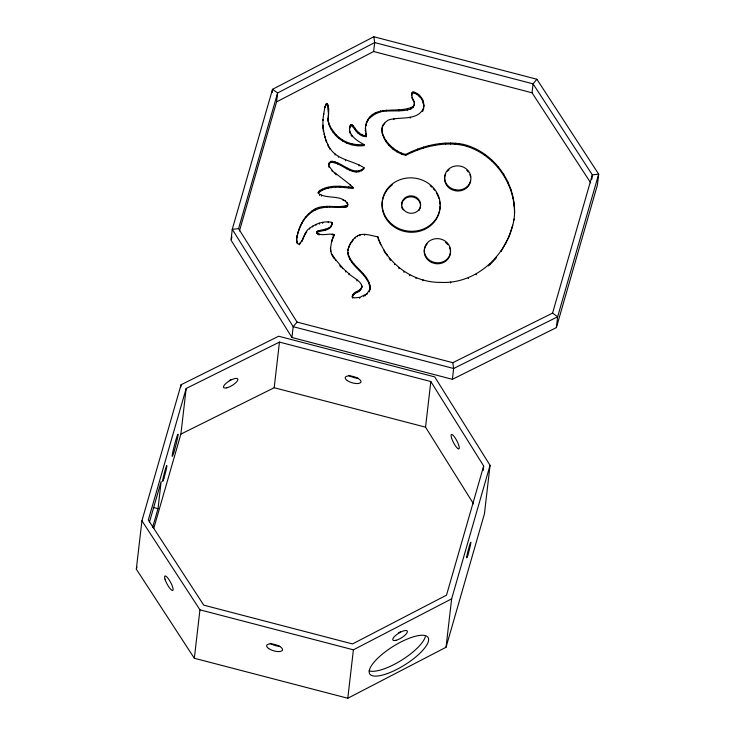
<?xml version="1.0" encoding="UTF-8"?>
<svg xmlns="http://www.w3.org/2000/svg" width="735" height="735" viewBox="0 0 735 735"><rect width="100%" height="100%" fill="white"/><g stroke="black" fill="none" stroke-linecap="round" stroke-linejoin="round"><path stroke-width="1.1" d="M347.784 253.419L347.894 252.454C350.54 267.439 371.634 273.898 369.907 290.114C370.513 274.44 350.43 268.146 347.784 253.419C347.554 246.381 351.762 239.463 357.605 235.724C364.073 232.48 371.322 235.843 377.882 236.817C386.592 263.543 412.767 282.81 441.037 282.405C477.309 284.142 508.39 253.713 514.059 219.058L513.949 220.022C518.634 186.984 496.006 152.476 463.445 144.4C443.866 140.541 423.369 145.383 405.839 154.359C392.839 152.467 370.991 129.92 388.594 119.961C399.812 116.369 417.563 121.22 423.58 108.155L422.57 111.389L422.68 110.425M349.575 127.761L349.465 128.726L350.117 126.347L351.247 125.584C356.098 129.185 358.276 136.811 366.306 136.636L366.416 135.681C358.386 135.846 356.218 128.221 351.358 124.619L350.751 124.821C345.854 133.862 357.55 141.221 364.266 144.648L364.156 145.613C349.924 147.404 335.096 139.411 329.592 126.025C325.945 118.978 330.897 110.645 327.286 103.607L326.221 103.874L324.989 106.722L323.593 114.642L323.703 113.686L322.849 120.604L322.959 119.64L322.913 127.945M296.536 240.023C297.831 229.1 302.765 217.909 311.741 211.165C322.04 202.373 336.621 209.356 347.655 205.083L347.784 204.137C342.17 194.068 327.02 199.552 318.549 193.553L318.246 192.34C326.956 183.851 342.069 186.267 353.278 187.572L353.158 188.537C341.959 187.223 326.845 184.816 318.136 193.305L318.246 192.34M334.039 234.63L331.65 241.631L334.039 234.63C328.683 232.756 321.223 237.074 316.666 232.407L316.61 231.709C321.425 228.787 331.072 230.45 332.229 222.962L331.742 222.356C324.089 220.61 315.829 223.651 309.665 228.19C303.656 231.828 304.216 240.584 298.575 244.195L297.298 243.184L296.646 239.059M328.113 119.539L328.637 113.392M423.461 109.12C425.473 101.862 420.356 92.886 412.813 92.031L412.032 92.84L411.655 95.477L411.765 94.512L412.041 98.132L414.099 102.128L412.151 97.167M330.447 248.504L330.557 247.548L330.667 251.6L330.447 248.504L331.761 240.667M136.324 569.184L141.928 520.757L181.058 384.745L278.657 336.226L434.725 376.899L490.052 465.329L484.448 513.756L446.035 647.269L347.793 698.25L194.334 658.257L136.324 569.184L136.958 566.997M152.623 527.39L158.007 508.675L161.158 481.499L149.37 522.438M180.801 386.996L181.058 384.745M153.762 528.373L180.883 434.109L186.166 388.484L279.465 342.097L430.829 381.538L483.676 466.008L483.143 470.575M194.334 658.257L199.938 609.829L141.928 520.757M272.161 92.546L272.538 89.302L373.812 36.75L536.872 79.242L598.676 174.149L597.426 184.963L556.377 327.617L452.392 379.315L291.942 337.503L231.01 240.115L232.26 229.302L272.538 89.302L277.61 92.95L276.581 101.88L239.445 230.937M180.883 434.109L274.192 387.722L279.465 342.097M296.756 237.433L296.646 238.397L297.032 235.871M296.701 240.63L296.802 243.009L296.912 242.045M296.922 236.835L298.566 230.818M298.456 231.773L299.448 228.3M299.338 229.265L300.597 225.498M299.347 244.801L299.457 243.845M300.486 226.463L302.057 222.521M300.404 243.726L300.523 242.761M301.938 223.486L303.858 219.48M301.754 240.841L301.635 241.806L304.593 235.081L306.817 231.837M303.04 238.939L303.151 237.984M291.942 337.503L293.191 326.689L297.05 322.086L452.843 362.686L552.573 313.11L592.346 174.875L533.068 83.854L374.675 42.584L277.61 92.95L238.572 228.622L297.05 322.086M303.748 220.445L306.054 216.503M304.593 235.081L304.703 234.116M305.935 217.459L308.553 214.648L308.663 213.692M309.554 229.155L309.665 228.19M308.553 214.648L311.631 212.13L311.741 211.165M322.757 126.108L322.867 125.143C323.832 134.376 326.165 144.124 332.238 151.355C340.682 160.533 354.123 161.14 364.082 167.782L363.972 168.747C353.351 178.761 341.94 162.095 330.778 162.297L329.161 163.804L328.618 165.467L329.271 162.839L330.888 161.342C342.051 161.14 353.471 177.797 364.082 167.782M324.989 106.722L324.879 107.677L326.221 103.874M325.513 105.904L325.623 104.949M323.106 127.899L323.437 131.694L323.547 130.729M326.11 104.839L326.781 103.451M312.651 227.005L312.77 226.04M328.527 114.357L327.286 103.607M311.631 212.13L315.205 210.008L315.315 209.052M324.098 134.689L324.208 133.733M327.608 105.243L327.718 104.278M327.975 106.382L328.086 105.417M318.714 192.129L318.825 191.164M325.109 136.949L324.999 137.914L324.401 135.764M328.453 109.809L328.563 108.844M315.958 225.342L316.068 224.377M319.569 195.427L319.688 194.463M320.074 191.008L320.184 190.053M328.141 121.128L328.223 118.583M328.628 123.342L328.251 120.163M316.666 232.407L316.555 233.372L316.61 231.709M315.205 210.008L319.321 208.418L319.431 207.454M316.5 232.673L317.198 231.185M321.498 196.144L321.608 195.179M322.141 189.979L322.252 189.024M329.592 126.025L328.738 122.377M327.681 144.345L328.582 147.211M317.548 234.401L317.658 233.436M317.088 232.15L318.191 231.745L318.301 230.781M319.321 224.12L319.44 223.164M331.062 129.029L329.703 125.06M318.972 235.071L319.082 234.107M324.815 189.079L324.925 188.114M329.592 149.113L329.703 148.148M319.321 208.418L324.006 207.454L324.126 206.489M329.161 163.804L329.271 162.839M329.004 167.268L328.729 164.502M333.074 132.181L333.185 131.216L331.173 128.065M322.591 223.311L322.702 222.347M330.778 162.297L330.888 161.342M328.012 188.316L328.122 187.351M324.006 207.454L326.836 207.215L326.946 206.25M335.629 135.341L335.748 134.376L333.185 131.216M332.698 162.205L332.808 161.241M332.064 171.292L332.174 170.327L329.115 166.312M318.191 231.745L325.449 230.174L325.559 229.21M335.077 155.021L335.188 154.056M331.641 187.737L331.751 186.773M326.836 207.215L329.693 207.123L329.804 206.158M325.449 230.174L327.387 229.504L327.498 228.539M335.004 162.821L335.114 161.856M328.223 222.751L328.334 221.786M332.174 170.327L336.226 174.856M338.78 138.345L338.89 137.381L335.748 134.376M327.387 229.504L329.142 228.594L329.252 227.629M338.348 157.281L338.458 156.316M337.631 163.978L337.742 163.014M329.142 228.594L330.594 227.409L330.704 226.444M335.61 187.361L335.72 186.396M331.742 222.356L332.119 223.927L330.594 227.409M331.623 225.865L331.733 224.901M332.119 223.927L332.229 222.962M342.538 141.037L342.648 140.073L338.89 137.381M330.484 250.093L330.594 249.128M332.257 235.108L332.367 234.143M332.275 239.831L332.385 238.875M333.46 234.272L333.929 235.595M331.467 254.338L330.778 250.644M333.883 236.247L333.993 235.283M339.846 187.223L339.956 186.258M332.091 255.541L331.577 253.373M346.92 143.27L347.039 142.305L342.648 140.073M345.432 160.781L345.542 159.826M329.693 207.123L340.259 207.426L340.369 206.462M349.713 127.311L349.823 126.347M350.117 126.347L350.227 125.382M350.641 125.786L350.751 124.821M335.518 260.613L335.629 259.648L332.202 254.576M350.209 133.586L350.319 132.622M351.247 125.584L351.358 124.619M344.237 187.361L344.347 186.396M346.718 168.839L346.828 167.874M343.098 200.554L343.208 199.589M351.909 125.685L352.019 124.72M351.192 135.607L351.302 134.643M352.579 126.043L352.69 125.079M351.973 136.701L352.083 135.736M353.241 126.604L353.351 125.639M340.259 207.426L344.283 207.371L344.393 206.406M345.367 201.739L345.487 200.784M351.973 144.878L352.083 143.913L347.039 142.305M354.371 128.147L354.481 127.183M349.915 170.336L350.025 169.372M344.283 207.371L345.79 207.141L345.9 206.177M354.766 129.038L354.886 128.074M348.702 187.783L348.813 186.819M355.345 130.609L355.455 129.645M346.948 203.246L347.067 202.281M345.79 207.141L346.892 206.71L347.012 205.745M346.892 206.71L347.655 205.083M356.273 131.877L356.383 130.913M350.2 185.845L350.31 184.889L334.59 172.514M353.076 171.466L353.186 170.502M357.623 133.044L357.734 132.089M342.4 268.753L342.51 267.788L335.629 259.648M357.706 145.705L357.816 144.749L364.266 144.648M359.433 134.137L359.544 133.173M356.135 172.045L356.245 171.09M347.967 249.487L347.857 250.451L348.914 246.418M345.726 271.978L345.836 271.013L342.51 267.788M361.758 135.166L361.868 134.202M348.445 256.285L348.555 255.321M359.029 165.908L359.139 164.943M359.02 171.907L359.13 170.952M350.99 242.504L348.803 247.383M349.722 259.078L349.832 258.114M276.581 101.88L373.637 51.514L374.675 42.584L373.812 36.75M365.488 130.04L365.378 131.005L365.488 127.697L366.416 135.681M366.544 122.506L365.69 126.117C370.183 102.321 398.48 114.77 413.309 106.465L414.503 104.223L414.218 101.164M348.904 274.734L349.015 273.769L345.836 271.013M353.02 240.437L353.131 239.481M361.657 170.869L361.767 169.904M366.434 123.471L367.831 119.842M351.495 261.816L351.606 260.851M355.225 238.213L355.336 237.249M367.721 120.806L369.769 117.26M353.636 264.499L353.746 263.534M357.495 236.688L357.605 235.724M369.659 118.225L372.369 115.808L372.48 114.844M362.043 286.365C360.802 291.951 352.497 291.179 352.138 297.151C353.066 293.311 357.44 292.75 360.003 290.49C366.719 283.195 352.524 277.793 349.015 273.769M359.819 235.76L359.939 234.796M353.03 295.305L353.14 294.34M352.837 298.3L352.469 295.36M354.233 294.092L354.344 293.127M372.369 115.808L375.962 113.649L376.072 112.685M356.934 280.963L357.045 279.998M356.006 292.677L356.117 291.712M356.879 292.429L356.989 291.464M364.661 235.31L364.771 234.346M358.358 291.777L358.469 290.812M358.974 291.382L359.084 290.417M375.962 113.649L380.546 111.839L380.656 110.875M360.003 290.49L360.122 289.526M359.645 298.337L359.755 297.372L366.93 293.734L370.017 289.149M361.142 288.956L361.252 287.991M361.583 284.757L361.932 287.33M363.43 275.092L363.54 274.127M380.546 111.839L382.825 111.261L382.935 110.305M514.601 212.268L514.491 213.233C514.886 182.602 493.341 152.871 463.335 145.365C443.756 141.497 423.259 146.348 405.729 155.324C393.712 152.467 381.952 141.607 381.897 128.68M381.787 129.645L382.696 125.161M365.571 277.784L365.681 276.819M382.218 133.531L382.329 132.566M363.779 296.683L363.889 295.718M382.825 111.261L386.077 111.003L386.187 110.039M365.332 295.782L365.442 294.827M383.698 137.592L383.808 136.627M367.344 280.513L367.454 279.548M366.82 294.689L366.93 293.734M368.988 283.324L369.099 282.369M386.077 141.653L386.187 140.688M369.2 291.868L369.31 290.904M369.898 285.86L370.008 284.895M370.174 288.111L370.284 287.155M377.772 237.782L377.882 236.817M389.183 145.512L389.293 144.547M393.905 119.612L394.015 118.647M392.867 148.994L392.977 148.029M386.077 111.003L398.967 110.838L399.077 109.873M384.24 250.231L384.12 251.195L385.893 253.942M396.964 151.915L397.075 150.951M398.967 110.838L403.386 110.572L403.497 109.616M387.079 255.771L387.189 254.806M401.301 154.084L401.411 153.128M403.386 110.572L407.42 110.002L407.53 109.037M390.616 259.299L390.505 260.254L389.137 258.463M412.032 92.84L411.912 93.804L412.813 92.031M407.42 110.002L410.782 109L410.893 108.036M405.729 155.324L405.839 154.359M410.148 118.142L410.259 117.177M423.819 105.509L423.709 106.474C423.948 100.392 419.391 94.98 413.878 92.904L413.989 91.948M394.438 264.582L394.557 263.617M410.782 109L413.199 107.429L413.309 106.465M415.348 93.428L415.459 92.463M413.199 107.429L414.503 104.223M416.965 94.429L417.076 93.464M347.793 698.25L353.397 649.823L451.639 598.841L490.052 465.329M411.637 152.448L411.756 151.483M418.628 95.78L418.739 94.815M398.921 268.652L399.031 267.696M420.209 97.36L420.319 96.395M421.578 99.041L421.688 98.077M422.625 100.704L422.735 99.739M417.553 150.041L417.664 149.076M423.222 102.211L423.332 101.246M423.25 103.433L423.369 102.477M403.984 272.4L404.094 271.435M423.415 148.066L423.525 147.101M409.661 275.735L409.772 274.771M429.185 146.513L429.295 145.548M415.982 278.574L416.093 277.61M434.817 145.346L434.927 144.382M422.983 280.834L423.103 279.87M440.274 144.556L440.384 143.591M445.511 144.106L445.621 143.141M450.472 143.986L450.583 143.031M455.13 144.179L455.241 143.215M473.533 503.87L425.547 427.164L430.829 381.538M459.43 144.639L459.54 143.674M463.335 145.365L463.445 144.4M450.61 282.957L450.73 281.992M466.798 146.32L466.909 145.355M476.445 150.307L476.556 149.343M452.392 379.315L453.642 368.501L452.843 362.686M468.278 278.556L468.388 277.591M484.907 155.361L485.017 154.396M476.197 274.771L476.317 273.806M492.229 161.305L492.34 160.34M498.449 167.975L498.56 167.01M488.435 265.923L490.08 264.545L490.19 263.58M446.035 647.269L451.639 598.841M503.594 175.178L503.705 174.213M496.097 257.342L495.987 258.307L490.08 264.545M507.701 182.758L507.812 181.793M501.261 250.497L501.151 251.453L509.19 236.33L512.69 225.167M510.816 190.521L510.926 189.556M505.561 244.094L505.68 243.138M512.957 198.312L513.067 197.347M509.19 236.33L509.3 235.365M514.169 205.938L514.279 204.973M590.692 182.85L532.039 92.785L533.068 83.854L536.872 79.242M556.377 327.617L557.626 316.803L598.676 174.149L592.346 174.875L591.831 179.34M365.378 128.662L365.8 125.152M347.545 206.048L347.784 204.137M186.166 388.484L148.323 520.012L203.77 605.162L352.524 643.933L446.512 595.157L483.676 466.008M231.323 239.013L231.957 236.808M351.413 242.706L352.488 241.199M382.586 126.126L384.763 123.158M359.755 297.372L354.757 297.859L352.947 297.335M238.572 228.622L232.26 229.302L293.191 326.689L453.642 368.501L557.626 316.803L552.573 313.11M412.702 92.996L413.878 92.904M352.083 143.913L357.816 144.749M373.637 51.514L532.039 92.785M274.192 387.722L425.547 427.164M153.22 507.435L158.007 508.675M199.938 609.829L353.397 649.823M326.671 104.416L327.176 104.563M350.31 184.889L353.278 187.572M339.662 265.748L341.031 267.246M332.661 256.386L334.379 258.922M379.508 242.118L380.767 244.819M378.121 238.645L379.159 241.245M325.366 138.97L326.469 142.14M349.401 130.646L349.933 132.603M365.58 133.072L366.306 136.636M414.2 103.139L414.393 105.178M425.326 636.703A34.38 10.915 -32 0 1 400.511 660.866A34.38 10.915 -32 0 1 369.145 670.862M400.41 631.714A8.508 2.701 -32 0 1 398.6 632.964M279.769 646.304A8.26 3.216 16.1 0 1 270.204 643.281M358.257 378.277A8.195 3.188 16.1 0 1 348.767 375.282M231.066 379.407A8.26 2.655 -31 0 1 229.292 380.592M440.072 206.241A29.042 26.69 6.6 0 1 398.783 229.531A29.042 26.69 6.6 0 1 392.288 184.834M430.14 185.744A29.042 26.69 6.6 0 1 431.721 187.149M433.181 188.638A29.042 26.69 6.6 0 1 434.523 190.227M436.296 192.79A29.042 26.69 6.6 0 1 438.85 198.331M439.603 201.261A29.042 26.69 6.6 0 1 440.008 204.238M401.604 204.799A9.491 8.728 6.6 0 1 414.108 197.32A9.491 8.728 6.6 0 1 418.95 210.532M402.56 209.254A9.491 8.728 6.6 0 1 401.76 207.077M449.599 247.548A13.147 12.082 6.6 0 1 435.313 263.608L432.024 262.652A13.147 12.082 6.6 0 1 427.127 243.91M445.594 242.421A13.147 12.082 6.6 0 1 447.964 244.746M470.657 181.012A13.147 12.082 6.6 0 1 455.654 190.834L452.356 189.878A13.147 12.082 6.6 0 1 445.667 173.8M447.459 171.136A13.147 12.082 6.6 0 1 449.048 169.638M466.789 170.355A13.147 12.082 6.6 0 1 468.296 171.972M469.931 174.774A13.147 12.082 6.6 0 1 470.575 176.813M455.764 189.869L452.475 188.913A13.147 12.082 6.6 0 1 449.158 168.682A13.147 12.082 6.6 0 1 470.409 174.82A13.147 12.082 6.6 0 1 455.764 189.869M435.432 262.643L432.143 261.697A13.147 12.082 6.6 0 1 428.827 241.457A13.147 12.082 6.6 0 1 450.077 247.594A13.147 12.082 6.6 0 1 435.432 262.643M387.308 673.572A34.38 10.915 -32 0 0 428.386 638.155A34.38 10.915 -32 0 0 380.978 655.289A34.38 10.915 -32 0 0 387.308 673.572M164.989 579.143A8.214 1.966 61.6 0 0 172.357 590.471A8.214 1.966 61.6 0 0 169.234 579.988A8.214 1.966 61.6 0 0 164.989 579.143M163.905 478.292A8.278 0.496 -75.4 0 0 166.863 465.54A8.278 0.496 -75.4 0 0 163.455 476.666A8.278 0.496 -75.4 0 0 163.905 478.292M467.883 554.934A8.14 0.487 -75.4 0 0 470.869 542.2A8.14 0.487 -75.4 0 0 467.57 552.839A8.14 0.487 -75.4 0 0 467.883 554.934M396.055 640.314A8.508 2.701 -32 0 0 407.41 631.705A8.508 2.701 -32 0 0 396.725 634.544A8.508 2.701 -32 0 0 396.055 640.314M268.688 648.546A8.26 3.216 16.1 0 0 282.203 650.576A8.26 3.216 16.1 0 0 272.887 644.071A8.26 3.216 16.1 0 0 268.688 648.546M173.745 452.65A11.466 0.68 -75.4 0 0 178.1 434.403A11.466 0.68 -75.4 0 0 173.561 448.763A11.466 0.68 -75.4 0 0 173.745 452.65M451.446 437.61A8.149 1.902 62.6 0 0 458.539 448.956A8.149 1.902 62.6 0 0 455.544 438.501A8.149 1.902 62.6 0 0 451.446 437.61M347.251 380.546A8.195 3.188 16.1 0 0 360.655 382.558A8.195 3.188 16.1 0 0 351.413 376.109A8.195 3.188 16.1 0 0 347.251 380.546M226.766 387.814A8.26 2.655 -31 0 0 237.892 379.646A8.26 2.655 -31 0 0 227.409 382.218A8.26 2.655 -31 0 0 226.766 387.814M389.054 221.474A29.042 26.69 6.6 0 0 438.492 214.06A29.042 26.69 6.6 0 0 405.977 178.192A29.042 26.69 6.6 0 0 389.054 221.474M404.048 210.21A9.491 8.728 6.6 0 0 420.154 207.546A9.491 8.728 6.6 0 0 409.321 195.979A9.491 8.728 6.6 0 0 404.048 210.21"/></g></svg>
